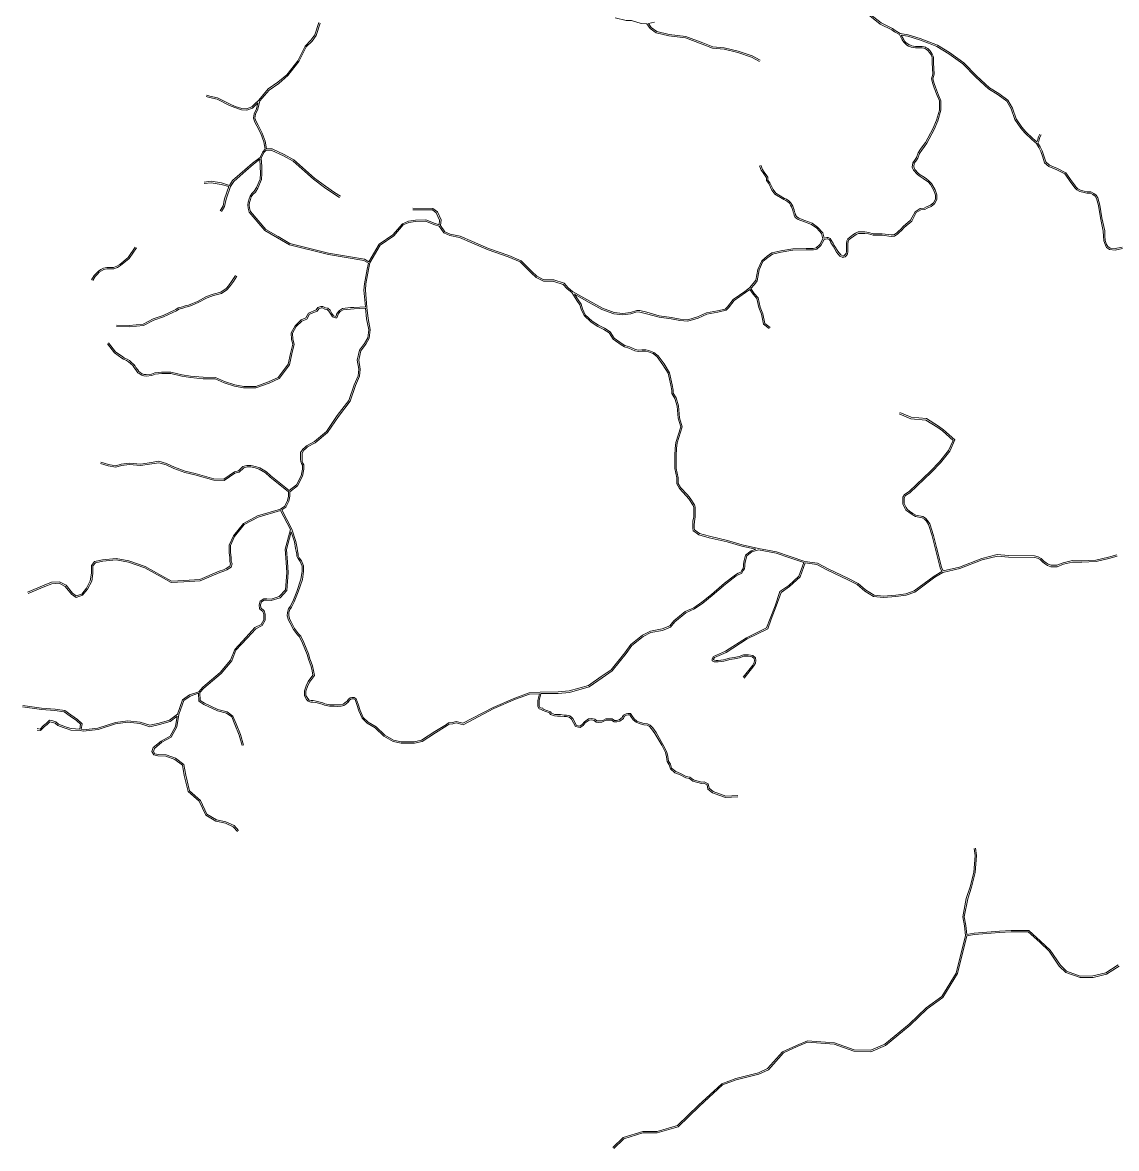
# Model space of a CAD drawing. Header units: millimetres. Extents: x 617885 to 663705, y 7172943 to 7234736.
# Drawn here: x 626064 to 630747, y 7223844 to 7228665 of the extents above; entities that cross this region are included whole.
import ezdxf

# ---------------------------------------------------------------- set-up
doc = ezdxf.new("R2010")
doc.units = ezdxf.units.MM
doc.layers.add('VIAS', color=7, linetype='Continuous', lineweight=5)

msp = doc.modelspace()

# ---------------------------------------------------------------- linework, layer by layer
at = {"layer": 'VIAS', "color": 253}
for points in [[(626851.3, 7228353.8), (626865.5, 7228349.9), (626898.9, 7228342.2), (626952.9, 7228315.3), (626974.3, 7228305.8), (627003, 7228296.7), (627022.7, 7228295.3), (627045.2, 7228303.2), (627058.5, 7228316.1), (627074.9, 7228332.5), (627115.8, 7228380.2), (627157.2, 7228409.1), (627194.9, 7228441.3), (627241.9, 7228500.6), (627273.2, 7228563.8), (627298.7, 7228589.3), (627314.9, 7228612.2), (627332.4, 7228664.5)], [(627338.1, 7228662.6), (627320.4, 7228609.4), (627303.3, 7228585.4), (627278.1, 7228560.2), (627247, 7228497.4), (627199.2, 7228437.2), (627160.8, 7228404.3), (627119.9, 7228375.7), (627079.9, 7228329), (627071, 7228293.7), (627060.8, 7228271.9), (627058.9, 7228255.5), (627064, 7228240.6), (627072.5, 7228225.7), (627089.7, 7228191.4), (627102.5, 7228156.1), (627108.8, 7228123.8), (627132.6, 7228123.3), (627184.2, 7228099.1), (627225.5, 7228076.5), (627313.3, 7227998.3), (627360.5, 7227963.6), (627399.7, 7227936.9), (627424.6, 7227920.7)], [(628601.3, 7228684.4), (628648, 7228673.6), (628671.5, 7228673.6), (628711.5, 7228659.9), (628736.5, 7228659), (628751.4, 7228638.8), (628776.4, 7228620.1), (628831, 7228607.6), (628902, 7228599.3), (628974, 7228572.2), (629017, 7228555.4), (629067, 7228550.7), (629126, 7228536.6), (629184.9, 7228516.5), (629219.1, 7228497.7)], [(628769.9, 7228666.6), (628743.1, 7228660.1), (628755.7, 7228643.1), (628779, 7228625.7), (628832, 7228613.5), (628903.4, 7228605.2), (628976.1, 7228577.8), (629018.4, 7228561.3), (629068, 7228556.6), (629127.7, 7228542.3), (629187.3, 7228522), (629222, 7228503)], [(629224.4, 7228053.7), (629231.9, 7228035.9), (629239.2, 7228024.1), (629254.8, 7228002.3), (629254.8, 7227990.2), (629263.5, 7227978.7), (629277.1, 7227950), (629288.6, 7227934.2), (629325.5, 7227911.9), (629335, 7227908.5), (629344.2, 7227901.5), (629352, 7227894.4), (629356.9, 7227886), (629361, 7227878.4), (629364.5, 7227870.1), (629366.5, 7227862.6), (629369.2, 7227854.8), (629372, 7227847.8), (629372.6, 7227841.3), (629376.6, 7227834.5), (629387.8, 7227826.9), (629413.2, 7227816.6), (629444.1, 7227805), (629467.5, 7227788.4), (629489.2, 7227764.8), (629495.4, 7227741.9), (629507.5, 7227744), (629512.5, 7227744.6), (629521.8, 7227739.7), (629525.8, 7227733.3), (629529.9, 7227725.2), (629534, 7227719.6), (629539.1, 7227709.8), (629553.8, 7227685.5), (629566.5, 7227669.4), (629576.4, 7227664.8), (629581.6, 7227666.7), (629586.1, 7227671.2), (629589.4, 7227676.8), (629590.6, 7227683.1), (629590.6, 7227717), (629592, 7227729.4), (629597, 7227738), (629603.9, 7227744.9), (629618.9, 7227755.3), (629629.4, 7227762.5), (629641.8, 7227768), (629670.4, 7227768), (629686.8, 7227765.4), (629705.9, 7227760.3), (629743.8, 7227759.8), (629782, 7227755), (629794.5, 7227755.7), (629805.6, 7227762.9), (629812.6, 7227770.5), (629823.3, 7227780.6), (629833.4, 7227791.3), (629865.9, 7227818.2), (629885.3, 7227854.8), (629907.2, 7227868.7), (629924.3, 7227869.6), (629933.7, 7227875.6), (629950.7, 7227882.7), (629963.3, 7227892), (629971.7, 7227908.6), (629971.7, 7227925.4), (629964.7, 7227945.4), (629950.7, 7227971.7), (629940.4, 7227982), (629929.8, 7227990), (629920, 7227997.1), (629902.8, 7228007.9), (629893.5, 7228015.4), (629878.6, 7228032.1), (629872.7, 7228045.8), (629874.8, 7228064.4), (629883, 7228074.1), (629891.2, 7228087.1), (629898.3, 7228106.9), (629908.4, 7228122.1), (629919.8, 7228137.7), (629929.6, 7228151.7), (629961.3, 7228209.5), (629976.1, 7228246.1), (629989.1, 7228289.8), (629989.1, 7228328.7), (629979.9, 7228351.9), (629966.2, 7228385.7), (629961.1, 7228401.5), (629954.6, 7228424), (629960.3, 7228443.7), (629957.8, 7228492), (629957.8, 7228513), (629956.7, 7228518.6), (629953.2, 7228526.8), (629949.1, 7228532.6), (629945.9, 7228536.5), (629944.1, 7228539.5), (629941.7, 7228541.8), (629939.2, 7228544.9), (629937.4, 7228546.7), (629935.8, 7228548.3), (629933.1, 7228549.9), (629929.2, 7228551.9), (629927, 7228553.6), (629922.6, 7228554.6), (629914.9, 7228556.4), (629886.4, 7228556.4), (629877.3, 7228557.1), (629868.7, 7228559.1), (629862.9, 7228561.6), (629857.1, 7228563.6), (629849.8, 7228568.2), (629843.3, 7228573.4), (629836.6, 7228580.1), (629830.2, 7228591), (629817.5, 7228612.8), (629796.2, 7228625.2), (629784.9, 7228633.4), (629735.6, 7228657.6), (629691.4, 7228693.8)], [(629696, 7228697.9), (629738.9, 7228662.7), (629788, 7228638.6), (629799.5, 7228630.2), (629820.7, 7228617.8), (629854.7, 7228611.9), (629906.1, 7228596.8), (629944.2, 7228581.9), (629980.7, 7228568), (630032, 7228535.7), (630093.1, 7228492.3), (630149.3, 7228435), (630202.7, 7228385.1), (630243.5, 7228360.6), (630281.5, 7228332.2), (630301.8, 7228297.5), (630317, 7228252.1), (630342.3, 7228216.4), (630358.5, 7228196.8), (630389, 7228168), (630405.6, 7228153.3), (630409.2, 7228159.3), (630413.1, 7228175.8), (630419.3, 7228186.5)], [(630773.2, 7227696.7), (630741.2, 7227690.6), (630717.1, 7227693.3), (630704.9, 7227701.7), (630699.3, 7227711.1), (630693.2, 7227730.4), (630691.4, 7227749.5), (630690.6, 7227771.3), (630677.9, 7227828), (630669.4, 7227881.4), (630661.1, 7227911.4), (630655.6, 7227920.7), (630646, 7227927.9), (630635.8, 7227934.2), (630620.2, 7227934.2), (630608, 7227936.8), (630590.5, 7227941.2), (630577.9, 7227948.4), (630569, 7227957.3), (630562.1, 7227966.8), (630551.9, 7227979.5), (630542.5, 7227993.2), (630525.4, 7228016.5), (630491.4, 7228034.2), (630457, 7228048.3), (630439.3, 7228064.6), (630431, 7228088), (630423.8, 7228112.5), (630414.6, 7228128.9), (630404, 7228146.7), (630385, 7228163.6), (630354.1, 7228192.7), (630337.6, 7228212.7), (630311.6, 7228249.4), (630296.3, 7228295), (630276.9, 7228328.1), (630240.1, 7228355.6), (630199.1, 7228380.2), (630145.1, 7228430.7), (630089.1, 7228487.8), (630028.7, 7228530.7), (629978, 7228562.6), (629942, 7228576.3), (629904.2, 7228591.2), (629853.3, 7228606), (629825.5, 7228610.9), (629835.4, 7228594), (629841.4, 7228583.8), (629847.3, 7228577.9), (629853.2, 7228573.1), (629859.7, 7228569), (629865.1, 7228567.2), (629870.6, 7228564.8), (629878.2, 7228563), (629886.6, 7228562.4), (629915.6, 7228562.4), (629924, 7228560.5), (629929.6, 7228559.1), (629932.4, 7228557), (629936, 7228555.2), (629939.6, 7228553.1), (629941.7, 7228550.9), (629943.7, 7228549), (629946.2, 7228545.8), (629948.8, 7228543.2), (629950.8, 7228540), (629953.8, 7228536.3), (629958.4, 7228529.7), (629962.4, 7228520.4), (629963.8, 7228513.6), (629963.8, 7228492.1), (629966.3, 7228443), (629960.8, 7228424), (629966.9, 7228403.2), (629971.8, 7228387.8), (629985.5, 7228354.1), (629995.1, 7228329.9), (629995.1, 7228288.9), (629981.8, 7228244.1), (629966.7, 7228207), (629934.7, 7228148.5), (629924.7, 7228134.2), (629913.4, 7228118.7), (629903.7, 7228104.2), (629896.6, 7228084.4), (629887.9, 7228070.5), (629880.5, 7228061.9), (629878.9, 7228046.7), (629883.7, 7228035.3), (629897.6, 7228019.7), (629906.3, 7228012.8), (629923.3, 7228002.1), (629933.3, 7227994.8), (629944.3, 7227986.6), (629955.5, 7227975.3), (629970.3, 7227947.8), (629977.7, 7227926.4), (629977.7, 7227907.2), (629968.1, 7227888), (629953.7, 7227877.5), (629936.5, 7227870.2), (629926.2, 7227863.7), (629909.1, 7227862.8), (629889.9, 7227850.6), (629870.7, 7227814.3), (629837.5, 7227787), (629827.6, 7227776.3), (629816.9, 7227766.3), (629809.5, 7227758.3), (629796.4, 7227749.8), (629781.8, 7227749), (629743.4, 7227753.8), (629705.1, 7227754.3), (629685.6, 7227759.5), (629669.9, 7227762), (629643.1, 7227762), (629632.4, 7227757.3), (629622.3, 7227750.4), (629607.7, 7227740.2), (629601.8, 7227734.3), (629597.8, 7227727.5), (629596.6, 7227716.7), (629596.6, 7227682.5), (629595.1, 7227674.6), (629590.8, 7227667.4), (629584.9, 7227661.6), (629576.1, 7227658.3), (629562.7, 7227664.5), (629548.9, 7227682.1), (629533.9, 7227706.8), (629528.8, 7227716.4), (629524.7, 7227722.1), (629520.6, 7227730.3), (629517.5, 7227735.2), (629511.4, 7227738.4), (629508.3, 7227738), (629495.1, 7227735.8), (629481.3, 7227710), (629464, 7227693.8), (629449.5, 7227691.7), (629418.9, 7227691.7), (629361.9, 7227690), (629311.4, 7227681), (629274.2, 7227672.8), (629255.1, 7227658.9), (629233, 7227641.2), (629217.5, 7227605.1), (629208.4, 7227558.6), (629196.9, 7227542.9), (629181.4, 7227526.1), (629196.3, 7227504.8), (629213.5, 7227485.5), (629221.1, 7227446.3), (629233.1, 7227418.1), (629241, 7227376.2), (629263.9, 7227359)], [(626849.7, 7228348), (626864.1, 7228344.1), (626896.9, 7228336.6), (626950.3, 7228309.9), (626972.2, 7228300.2), (627001.9, 7228290.7), (627023.5, 7228289.3), (627048.5, 7228297.9), (627062.7, 7228311.8), (627071.6, 7228320.7), (627065.3, 7228295.7), (627054.9, 7228273.6), (627052.7, 7228254.9), (627058.6, 7228238.1), (627067.2, 7228222.9), (627084.2, 7228189), (627096.7, 7228154.4), (627103, 7228121.8), (627092.4, 7228111.1), (627080.6, 7228086.9), (627048.3, 7228062.7), (627015.1, 7228034.5), (626963.2, 7227988), (626949.6, 7227967.4), (626915.9, 7227977.7), (626872.1, 7227985), (626841.2, 7227980.9)], [(630771, 7227702.4), (630741, 7227696.7), (630719.3, 7227699.1), (630709.4, 7227705.9), (630704.8, 7227713.6), (630699.1, 7227731.6), (630697.4, 7227749.9), (630696.6, 7227772.1), (630683.8, 7227829.1), (630675.3, 7227882.7), (630666.6, 7227913.8), (630660.2, 7227924.8), (630649.4, 7227932.9), (630637.5, 7227940.2), (630620.9, 7227940.2), (630609.3, 7227942.7), (630592.8, 7227946.8), (630581.6, 7227953.2), (630573.6, 7227961.2), (630566.9, 7227970.4), (630556.7, 7227983.1), (630547.4, 7227996.6), (630529.5, 7228021.2), (630494, 7228039.6), (630460.3, 7228053.5), (630444.5, 7228068), (630436.7, 7228089.9), (630429.3, 7228114.9), (630419.8, 7228131.9), (630409.9, 7228148.7), (630414.8, 7228157), (630418.8, 7228173.6), (630424.5, 7228183.5)], [(626915.3, 7227855.4), (626928.4, 7227877), (626934.9, 7227908.5), (626953.6, 7227962.5), (626967.8, 7227984.1), (627019.1, 7228030), (627052, 7228058), (627080.2, 7228079.2), (627081.6, 7228048.2), (627082, 7228017.9), (627080.6, 7227993.3), (627066, 7227958.1), (627055.9, 7227942), (627045.4, 7227932.9), (627037.7, 7227920.7), (627034.3, 7227909.3), (627030.4, 7227895.8), (627027.9, 7227884.7), (627029.4, 7227869.2), (627033.6, 7227852.7), (627101.6, 7227774.5), (627155.4, 7227742.8), (627206.1, 7227712.7), (627373, 7227671.9), (627525.6, 7227645.5), (627544.5, 7227634.8), (627539.5, 7227608.7), (627527.7, 7227546.3), (627525.5, 7227518.7), (627532, 7227447.2), (627482.6, 7227445), (627467.7, 7227443.9), (627433.8, 7227440.4), (627420.3, 7227431.8), (627409.3, 7227418.3), (627406.9, 7227408.9), (627405.6, 7227406.3), (627404.5, 7227406.3), (627394.5, 7227409.2), (627388.3, 7227418.5), (627380.2, 7227432.5), (627371.3, 7227441.4), (627360.4, 7227443.8), (627349.9, 7227448.5), (627340.8, 7227448.5), (627327.9, 7227444.6), (627321, 7227434.2), (627287.7, 7227420.5), (627276.3, 7227399.9), (627256.2, 7227391), (627230.4, 7227366.3), (627213.8, 7227335.5), (627215, 7227308.1), (627220.6, 7227288), (627211.6, 7227247.6), (627201.5, 7227201.5), (627158.4, 7227145), (627116.9, 7227125.7), (627061.9, 7227106.1), (627010.6, 7227106.1), (626972.4, 7227114.1), (626928.7, 7227127.5), (626889.7, 7227144.7), (626837.1, 7227145.6), (626783.3, 7227151), (626747.6, 7227155.8), (626699.3, 7227167.8), (626659.2, 7227167.8), (626629.6, 7227164.2), (626615.6, 7227158.6), (626593.6, 7227157.2), (626584.3, 7227157.9), (626576.5, 7227160.5), (626571.2, 7227163.8), (626566.9, 7227166.7), (626561.2, 7227169.8), (626557.3, 7227177.1), (626549.4, 7227187), (626545.9, 7227192.7), (626540, 7227200.1), (626529.9, 7227209.4), (626521.2, 7227217.4), (626512.3, 7227222.6), (626499.7, 7227228.2), (626492.8, 7227233), (626461.7, 7227254.4), (626431.8, 7227293.2)], [(627421.4, 7227915.7), (627396.4, 7227931.9), (627357.1, 7227958.7), (627309.6, 7227993.7), (627222, 7228071.6), (627181.4, 7228093.8), (627131.2, 7228117.3), (627107.5, 7228117.8), (627097.3, 7228107.6), (627086, 7228084.3), (627087.6, 7228048.3), (627088.1, 7228017.8), (627086.5, 7227991.9), (627071.4, 7227955.3), (627060.5, 7227938), (627050, 7227928.9), (627043.2, 7227918.2), (627040, 7227907.6), (627036.2, 7227894.3), (627034, 7227884.4), (627035.3, 7227870.3), (627039.1, 7227855.6), (627105.5, 7227779.1), (627158.5, 7227748), (627208.4, 7227718.3), (627374.2, 7227677.8), (627527.7, 7227651.2), (627546.8, 7227640.4), (627590.5, 7227715.7), (627649.3, 7227755.4), (627690.3, 7227803), (627716.2, 7227813.8), (627745.8, 7227818.8), (627790.2, 7227820.1), (627831, 7227804.4), (627847.4, 7227799), (627849.5, 7227818.6), (627835.1, 7227850.5), (627818.2, 7227862.1), (627734, 7227863.2)], [(627734.1, 7227869.2), (627820, 7227868), (627839.9, 7227854.5), (627855.6, 7227819.6), (627853.1, 7227795.7), (627871.6, 7227768.8), (627894.7, 7227758.8), (627936.8, 7227749.3), (627989.6, 7227727.2), (628059.3, 7227697.6), (628145.6, 7227667), (628198.2, 7227644.4), (628245, 7227597.7), (628266, 7227578.6), (628295.6, 7227563.3), (628339, 7227562.4), (628381.9, 7227548.1), (628399.9, 7227529.1), (628418.7, 7227512.7), (628491.9, 7227471.5), (628546.6, 7227441), (628596.5, 7227422.7), (628633.4, 7227418.9), (628666, 7227422.7), (628693, 7227431.7), (628706.6, 7227431), (628737, 7227423.9), (628789.8, 7227409.3), (628842.1, 7227402.3), (628879.1, 7227394.7), (628911.3, 7227392.3), (628954, 7227404.2), (628991.8, 7227421.1), (629038.7, 7227430), (629072.3, 7227437.8), (629081.2, 7227447.5), (629106.3, 7227478.2), (629155.6, 7227512.9), (629175.5, 7227528.6), (629192.2, 7227546.7), (629202.8, 7227561.1), (629211.8, 7227606.9), (629228.1, 7227645), (629251.5, 7227663.6), (629271.7, 7227678.4), (629310.3, 7227686.9), (629361.3, 7227696), (629418.8, 7227697.7), (629449.1, 7227697.7), (629461.3, 7227699.4), (629476.5, 7227713.7), (629490, 7227738.9), (629483.8, 7227761.8), (629463.5, 7227783.9), (629441.2, 7227799.7), (629411, 7227811), (629385, 7227821.6), (629372.1, 7227830.2), (629366.8, 7227839.4), (629366.1, 7227846.3), (629363.5, 7227852.7), (629360.8, 7227860.9), (629358.8, 7227868.1), (629355.6, 7227875.8), (629351.7, 7227883), (629347.3, 7227890.6), (629340.3, 7227896.9), (629332.1, 7227903.2), (629322.9, 7227906.5), (629284.5, 7227929.6), (629271.9, 7227947), (629258.3, 7227975.6), (629248.8, 7227988.2), (629248.8, 7228000.3), (629234.3, 7228020.7), (629226.5, 7228033.1), (629218.9, 7228051.4)], [(626842, 7227975), (626872, 7227978.9), (626914.5, 7227971.8), (626947.1, 7227961.9), (626929.1, 7227910.1), (626922.8, 7227879.2), (626910.1, 7227858.6)], [(628414.7, 7227508.3), (628437, 7227474.7), (628449.2, 7227455.9), (628454.8, 7227436.9), (628467.6, 7227410.2), (628498.8, 7227381.4), (628526.3, 7227363), (628552.3, 7227350.6), (628575.4, 7227336.4), (628592.3, 7227309.3), (628626.9, 7227284.1), (628640.3, 7227275.7), (628659.9, 7227270.9), (628685.7, 7227259.6), (628701, 7227256.2), (628715.8, 7227257.8), (628731.4, 7227257.8), (628743.8, 7227254.7), (628764.1, 7227246.9), (628781.1, 7227233), (628805, 7227199.6), (628827.3, 7227163), (628838.5, 7227112), (628843.2, 7227089.8), (628843.2, 7227076.3), (628856.4, 7227055), (628865.8, 7227021.9), (628870.7, 7226970.3), (628881.8, 7226933.8), (628861, 7226866.8), (628857.7, 7226840.7), (628856.1, 7226811.5), (628856.1, 7226754.7), (628864.2, 7226714.5), (628864.2, 7226689.8), (628876.1, 7226669.5), (628905.5, 7226638.6), (628916.4, 7226624.7), (628935.3, 7226596.9), (628938, 7226588.7), (628938, 7226548.2), (628934, 7226529.1), (628933, 7226512.7), (628933, 7226500.2), (628935.3, 7226488.7), (628948.3, 7226479), (628958.9, 7226471.6), (629003.2, 7226459), (629080.9, 7226440.7), (629143.7, 7226422.4), (629203.1, 7226409.8), (629182.9, 7226403.1), (629158.5, 7226384.4), (629152.8, 7226360.8), (629150.5, 7226345.8), (629150.5, 7226337.4), (629148.3, 7226327.5), (629144, 7226320.9), (629138.3, 7226311), (629127.5, 7226306.7), (629115.5, 7226300.3), (629069, 7226263.8), (629012.6, 7226216), (628972.5, 7226183.1), (628937.9, 7226159), (628900.8, 7226142.5), (628851.7, 7226103.2), (628834.5, 7226081.2), (628802.5, 7226068), (628751.8, 7226059.3), (628718.1, 7226041.5), (628668, 7226002.2), (628642.5, 7225966), (628583.4, 7225893.3), (628541.3, 7225864.2), (628487.2, 7225826.3), (628404, 7225802.6), (628356.4, 7225798.3), (628280.2, 7225797.2), (628280.1, 7225797.2), (628233.1, 7225794.6), (628171.6, 7225772.5), (628079, 7225732.4), (627949.3, 7225664.4), (627931.3, 7225669.1), (627920.7, 7225671.9), (627904.8, 7225667.9), (627887.7, 7225666.5), (627878.5, 7225659.4), (627828.3, 7225628.4), (627772.4, 7225592.3), (627740.8, 7225585.2), (627685.2, 7225585.2), (627652.2, 7225591.7), (627614.2, 7225613.2), (627577.7, 7225649.6), (627543.1, 7225669.3), (627522.3, 7225689.1), (627508.6, 7225719.2), (627501.2, 7225746.2), (627492.4, 7225769.6), (627488.5, 7225772.2), (627483, 7225774.4), (627473.8, 7225774.4), (627466.1, 7225773.3), (627459.6, 7225766.9), (627453.2, 7225758.6), (627444.2, 7225751.4), (627436.3, 7225746.2), (627426.8, 7225743.6), (627413.3, 7225742.7), (627397.5, 7225743.6), (627379, 7225743.6), (627358.1, 7225748.1), (627348.8, 7225751.9), (627320.5, 7225758.4), (627308, 7225761.3), (627298.8, 7225761.3), (627290.7, 7225763.8), (627284.9, 7225770.4), (627277, 7225783.4), (627277, 7225801.7), (627284.3, 7225821.6), (627292.5, 7225839.9), (627313.3, 7225868.6), (627309.8, 7225889.7), (627305.6, 7225909.8), (627298.9, 7225925.7), (627293.2, 7225940.4), (627287.4, 7225961), (627267.6, 7226009.8), (627254.9, 7226037.6), (627245.6, 7226046.9), (627228.6, 7226069.6), (627214.7, 7226095.7), (627208.4, 7226108.4), (627203.4, 7226124.5), (627204, 7226137.9), (627208.3, 7226151.3), (627214.6, 7226160.9), (627226.5, 7226183.8), (627243.4, 7226226.9), (627261.7, 7226280.1), (627266.9, 7226314.3), (627266.9, 7226338.5), (627258.1, 7226360.1), (627248.3, 7226373.2), (627244.2, 7226380.9), (627243.6, 7226388.8), (627241.6, 7226402.6), (627239, 7226414.4), (627233.7, 7226442.4), (627216.3, 7226495.1), (627216.1, 7226495.6), (627173.9, 7226577.6), (627190.9, 7226589.7), (627204.4, 7226615.7), (627208.7, 7226636.7), (627208.7, 7226651.8), (627208, 7226655.5), (627240.9, 7226681.3), (627262.5, 7226722.3), (627268.5, 7226752.1), (627268.5, 7226759.8), (627267.7, 7226770.7), (627263.9, 7226778.3), (627261.2, 7226785.8), (627260.5, 7226793.3), (627260.5, 7226821.3), (627268.5, 7226833.4), (627276.3, 7226840.4), (627283.3, 7226847.4), (627316.7, 7226865.6), (627369.3, 7226909.4), (627416, 7226978.5), (627466.5, 7227043.9), (627488.9, 7227111.2), (627506.2, 7227150.8), (627509.5, 7227179.9), (627503.1, 7227218.9), (627512.5, 7227259.5), (627533.1, 7227287.2), (627547.3, 7227313.4), (627552, 7227349.8), (627542.8, 7227396.8), (627538.3, 7227444.6), (627538.3, 7227444.6), (627531.5, 7227518.7), (627533.7, 7227545.5), (627545.4, 7227607.5), (627550.7, 7227635.3), (627595, 7227711.5), (627653.3, 7227750.8), (627693.9, 7227798), (627717.9, 7227808), (627746.4, 7227812.9), (627789.2, 7227814.1), (627829, 7227798.8), (627848.1, 7227792.4), (627867.6, 7227764), (627892.9, 7227753), (627934.9, 7227743.6), (627987.2, 7227721.6), (628057.1, 7227692), (628143.4, 7227661.4), (628194.8, 7227639.4), (628240.8, 7227593.4), (628262.5, 7227573.6), (628294.1, 7227557.3), (628337.9, 7227556.4), (628378.6, 7227542.9), (628395.8, 7227524.8), (628414.7, 7227508.3)], [(626359.5, 7227562.5), (626370.2, 7227581.3), (626380.4, 7227592.1), (626388.6, 7227600.4), (626399, 7227607.5), (626410.6, 7227612.6), (626424.2, 7227615.9), (626453, 7227615.9), (626467.1, 7227621.2), (626480.3, 7227628.9), (626515.6, 7227658.8), (626546.3, 7227702.9)], [(626364.7, 7227559.5), (626375.1, 7227577.7), (626384.7, 7227587.9), (626392.5, 7227595.7), (626401.9, 7227602.2), (626412.5, 7227606.9), (626424.9, 7227609.9), (626454.1, 7227609.9), (626469.7, 7227615.7), (626483.7, 7227624), (626520.1, 7227654.7), (626551.2, 7227699.5)], [(626465.8, 7227363), (626521.1, 7227361.2), (626582.4, 7227367.5), (626625.4, 7227390.8), (626668, 7227404.1), (626722.7, 7227430.1), (626733.2, 7227437.9), (626749.5, 7227442.2), (626762, 7227445.8), (626776.3, 7227449.4), (626793.5, 7227455.7), (626815.9, 7227465.5), (626854.1, 7227486.6), (626881.7, 7227496.3), (626915.7, 7227504.8), (626938.9, 7227520.7), (626950.4, 7227533.7), (626966.6, 7227556.2), (626980.7, 7227578)], [(626466, 7227369), (626520.9, 7227367.2), (626580.6, 7227373.4), (626623, 7227396.3), (626665.8, 7227409.7), (626719.6, 7227435.3), (626730.5, 7227443.4), (626748, 7227448), (626760.4, 7227451.6), (626774.6, 7227455.1), (626791.2, 7227461.2), (626813.2, 7227470.9), (626851.6, 7227492.1), (626880, 7227502), (626913.2, 7227510.3), (626934.9, 7227525.2), (626945.7, 7227537.4), (626961.7, 7227559.6), (626975.7, 7227581.2)], [(629816.7, 7226989.6), (629866.6, 7226968.5), (629931.1, 7226962.8), (629981.8, 7226930.9), (630002.5, 7226915.9), (630048.3, 7226875.6), (630028.5, 7226832.3), (629988.8, 7226783.3), (629950.9, 7226743.5), (629858.8, 7226656.3), (629840, 7226643.5), (629831.7, 7226631.9), (629831.7, 7226621.2), (629832.4, 7226604.1), (629840.9, 7226585.7), (629845.7, 7226576.9), (629857.5, 7226567.5), (629872.6, 7226557.7), (629886.4, 7226550), (629915.5, 7226543.3), (629925.8, 7226537.8), (629933.5, 7226529.4), (629942.8, 7226515.8), (629957.6, 7226467.2), (629970.9, 7226416), (629992, 7226330.3), (629999, 7226314.2), (629966.6, 7226294.7), (629880.7, 7226231.2), (629845.7, 7226218.4), (629802.3, 7226213.3), (629750, 7226209), (629709.4, 7226212.5), (629673, 7226235.4), (629640.7, 7226263.2), (629600.2, 7226283.8), (629512.6, 7226325.5), (629466.7, 7226350.2), (629412.6, 7226357.1), (629350.6, 7226377.7), (629291.7, 7226397.9), (629215.1, 7226413.3), (629215, 7226413.3), (629145.2, 7226428.3), (629082.4, 7226446.5), (629004.7, 7226464.8), (628961.5, 7226477.1), (628951.9, 7226483.8), (628940.7, 7226492.2), (628939, 7226500.8), (628939, 7226512.5), (628940, 7226528.3), (628944, 7226547.5), (628944, 7226589.6), (628940.7, 7226599.6), (628921.3, 7226628.2), (628910, 7226642.5), (628880.9, 7226673.1), (628870.2, 7226691.4), (628870.2, 7226715.1), (628862.1, 7226755.3), (628862.1, 7226811.3), (628863.7, 7226840.1), (628866.9, 7226865.5), (628888.1, 7226933.8), (628876.6, 7226971.5), (628871.8, 7227023), (628861.9, 7227057.5), (628849.2, 7227078), (628849.2, 7227090.4), (628844.3, 7227113.3), (628832.9, 7227165.3), (628810, 7227202.9), (628785.6, 7227237.1), (628767.1, 7227252.2), (628745.6, 7227260.5), (628732.1, 7227263.8), (628715.5, 7227263.8), (628701.3, 7227262.2), (628687.6, 7227265.3), (628661.8, 7227276.6), (628642.7, 7227281.3), (628630.3, 7227289.1), (628596.7, 7227313.5), (628579.7, 7227340.7), (628555.2, 7227355.9), (628529.3, 7227368.3), (628502.5, 7227386.1), (628472.5, 7227413.8), (628460.5, 7227439), (628454.7, 7227458.4), (628442.1, 7227478), (628426.4, 7227501.5), (628489, 7227466.2), (628544.1, 7227435.5), (628595.1, 7227416.8), (628633.5, 7227412.9), (628667.3, 7227416.8), (628693.9, 7227425.7), (628705.8, 7227425.1), (628735.5, 7227418.1), (628788.6, 7227403.4), (628841.1, 7227396.4), (628878.2, 7227388.7), (628911.9, 7227386.3), (628956, 7227398.5), (628993.6, 7227415.3), (629039.9, 7227424.1), (629075.4, 7227432.4), (629085.8, 7227443.5), (629110.5, 7227473.8), (629159.2, 7227508.1), (629176.9, 7227522), (629191.6, 7227501.1), (629207.9, 7227482.7), (629215.4, 7227444.5), (629227.3, 7227416.4), (629235.6, 7227372.8), (629260.4, 7227354.2)], [(626427, 7227289.5), (626457.5, 7227250), (626489.4, 7227228), (626496.7, 7227222.9), (626509.5, 7227217.2), (626517.6, 7227212.5), (626525.8, 7227205), (626535.6, 7227196), (626541, 7227189.2), (626544.5, 7227183.6), (626552.2, 7227173.8), (626556.8, 7227165.4), (626563.8, 7227161.5), (626568, 7227158.8), (626574, 7227155), (626583.1, 7227152), (626593.6, 7227151.2), (626616.9, 7227152.7), (626631.1, 7227158.4), (626659.5, 7227161.8), (626698.6, 7227161.8), (626746.5, 7227149.9), (626782.6, 7227145), (626836.7, 7227139.6), (626888.3, 7227138.7), (626926.6, 7227121.9), (626970.9, 7227108.3), (627010, 7227100.1), (627062.9, 7227100.1), (627119.2, 7227120.1), (627162.2, 7227140.2), (627207, 7227198.9), (627217.4, 7227246.4), (627226.7, 7227288.1), (627220.9, 7227309.1), (627219.8, 7227334.1), (627235.2, 7227362.6), (627259.6, 7227385.9), (627280.6, 7227395.2), (627292, 7227415.7), (627325, 7227429.4), (627331.7, 7227439.5), (627341.7, 7227442.5), (627348.6, 7227442.5), (627358.6, 7227438), (627368.3, 7227435.9), (627375.4, 7227428.8), (627383.2, 7227415.4), (627390.7, 7227404.1), (627403.6, 7227400.3), (627409.3, 7227400.3), (627412.6, 7227406.8), (627414.8, 7227415.6), (627424.3, 7227427.2), (627435.9, 7227434.6), (627468.2, 7227437.9), (627483, 7227439), (627532.6, 7227441.2), (627536.9, 7227396), (627546, 7227349.6), (627541.5, 7227315.2), (627528.1, 7227290.4), (627506.9, 7227262), (627497, 7227219.1), (627503.5, 7227179.8), (627500.4, 7227152.4), (627483.3, 7227113.4), (627461.1, 7227046.8), (627411.1, 7226982), (627364.8, 7226913.5), (627313.3, 7226870.5), (627279.7, 7226852.3), (627272.1, 7226844.8), (627263.9, 7226837.3), (627254.5, 7226823.1), (627254.5, 7226793), (627255.2, 7226784.5), (627258.4, 7226775.9), (627261.8, 7226769.1), (627262.5, 7226759.6), (627262.5, 7226752.7), (627256.8, 7226724.3), (627236.2, 7226685.3), (627204.7, 7226660.6), (627126.4, 7226724.1), (627108.1, 7226740.8), (627079.6, 7226758.5), (627061.8, 7226764), (627041.4, 7226768), (627024.7, 7226768), (627007.6, 7226763.8), (626987.7, 7226745.2), (626970.6, 7226741.2), (626925.6, 7226709.5), (626883.1, 7226710.8), (626802.4, 7226733.9), (626760.6, 7226743.4), (626714.6, 7226760.9), (626680.6, 7226777.2), (626647.4, 7226786.2), (626606.4, 7226779.5), (626568.5, 7226774.4), (626521.7, 7226778.3), (626485.9, 7226773.6), (626463.2, 7226766.8), (626432.3, 7226772.4), (626398.9, 7226782.2)], [(630749.1, 7226385.9), (630712.7, 7226376.2), (630658.7, 7226362.7), (630599.1, 7226359.9), (630558.2, 7226360.6), (630518.3, 7226351.2), (630492.2, 7226340.6), (630466.9, 7226340.6), (630454.2, 7226345.3), (630446, 7226350.8), (630436.2, 7226358.5), (630428.5, 7226365.5), (630424, 7226370), (630411.1, 7226377.6), (630396, 7226380.6), (630284.6, 7226382), (630236.8, 7226386.3), (630170, 7226370.4), (630075.2, 7226333), (630004.6, 7226316.4), (629997.7, 7226332.2), (629976.7, 7226417.5), (629963.3, 7226468.8), (629948.3, 7226518.4), (629938.2, 7226533.1), (629929.6, 7226542.6), (629917.6, 7226549), (629888.6, 7226555.6), (629875.6, 7226562.8), (629861, 7226572.4), (629850.4, 7226580.8), (629846.3, 7226588.4), (629838.4, 7226605.6), (629837.7, 7226621.3), (629837.7, 7226629.9), (629844.2, 7226639.1), (629862.6, 7226651.6), (629955.1, 7226739.2), (629993.3, 7226779.3), (630033.6, 7226829.1), (630055.6, 7226877.2), (630006.3, 7226920.6), (629985.1, 7226935.9), (629933.1, 7226968.7), (629868.1, 7226974.4), (629819, 7226995.1)], [(626397.2, 7226776.4), (626430.9, 7226766.5), (626463.6, 7226760.6), (626487.2, 7226767.7), (626521.9, 7226772.2), (626568.7, 7226768.4), (626607.2, 7226773.6), (626647.1, 7226780.1), (626678.5, 7226771.5), (626712.2, 7226755.4), (626758.8, 7226737.7), (626800.9, 7226728.1), (626882.1, 7226704.8), (626927.5, 7226703.5), (626973.1, 7226735.6), (626990.6, 7226739.7), (627010.6, 7226758.3), (627025.5, 7226762), (627040.8, 7226762), (627060.3, 7226758.1), (627077.1, 7226753), (627104.5, 7226736), (627122.5, 7226719.6), (627202, 7226655.1), (627202.7, 7226651.2), (627202.7, 7226637.3), (627198.7, 7226617.7), (627186.2, 7226593.7), (627168.7, 7226581.3), (627069.8, 7226552.3), (627009.1, 7226520.2), (626966.3, 7226466.7), (626948, 7226427.2), (626948, 7226394.5), (626950.8, 7226373.8), (626950.8, 7226356.8), (626954.7, 7226346.3), (626951.3, 7226337.2), (626935.7, 7226326.8), (626923.7, 7226321.4), (626905.7, 7226315.9), (626822.9, 7226280.1), (626754.2, 7226276), (626701.1, 7226273.2), (626660.3, 7226296.3), (626589.5, 7226335.2), (626518.4, 7226360.3), (626465.1, 7226370.1), (626406.4, 7226364.5), (626372.4, 7226356.7), (626358.9, 7226340.5), (626358.9, 7226306.6), (626354.1, 7226274.4), (626337.3, 7226242.1), (626317.3, 7226217.4), (626293.9, 7226209.6), (626277.2, 7226221.9), (626250.1, 7226255), (626222, 7226270.4), (626187.6, 7226267.8), (626156.6, 7226255.5), (626085.7, 7226226.1)], [(626088, 7226220.6), (626158.9, 7226249.9), (626189, 7226261.9), (626220.6, 7226264.3), (626246.2, 7226250.3), (626273, 7226217.5), (626292.9, 7226202.9), (626320.9, 7226212.2), (626342.4, 7226238.8), (626359.9, 7226272.5), (626364.9, 7226306.2), (626364.9, 7226338.3), (626375.7, 7226351.3), (626407.3, 7226358.5), (626464.9, 7226364), (626516.8, 7226354.4), (626587, 7226329.7), (626657.4, 7226291.1), (626699.7, 7226267.2), (626754.6, 7226270), (626824.3, 7226274.1), (626907.8, 7226310.3), (626925.8, 7226315.8), (626938.6, 7226321.5), (626956.3, 7226333.3), (626961.2, 7226346.3), (626956.8, 7226357.9), (626956.8, 7226374.2), (626954, 7226394.9), (626954, 7226425.9), (626971.4, 7226463.5), (627013, 7226515.5), (627072, 7226546.7), (627168.5, 7226575), (627210.3, 7226493.8), (627188.2, 7226409.4), (627192.5, 7226353.2), (627195.2, 7226309.7), (627189.7, 7226235.7), (627163.1, 7226206.5), (627128.2, 7226195.7), (627109.1, 7226197.1), (627097, 7226197.1), (627081.3, 7226187.7), (627076.7, 7226172.1), (627078.2, 7226155), (627092.4, 7226142.2), (627096.2, 7226130.9), (627096.2, 7226107.1), (627085.9, 7226087.7), (627058.3, 7226073.9), (627021.7, 7226033.1), (626972.3, 7225980), (626954.8, 7225934.4), (626909.6, 7225882.3), (626836, 7225819.2), (626818.3, 7225799.5), (626778.9, 7225786.1), (626748.7, 7225765), (626727.4, 7225703.9), (626692.6, 7225677.4), (626649.2, 7225665.4), (626609.4, 7225655.8), (626567.5, 7225669.5), (626514.7, 7225675.2), (626461.2, 7225667.8), (626386.3, 7225643.4), (626324.4, 7225636.2), (626314.6, 7225638.7), (626318.5, 7225662), (626298.8, 7225680.7), (626270.9, 7225700.2), (626244.7, 7225718.7), (626202.9, 7225724.3), (626145.5, 7225729.4), (626064.6, 7225740.7)], [(629126.2, 7225349.1), (629073.3, 7225346), (629045, 7225356.9), (629016.9, 7225366.3), (628997.1, 7225382.8), (628994.1, 7225400.8), (628980.9, 7225407.4), (628970.4, 7225405.9), (628933.9, 7225417), (628918.7, 7225427.7), (628903.5, 7225430.7), (628878.6, 7225443.1), (628856.7, 7225452.5), (628837.2, 7225468.8), (628832.5, 7225486.1), (628823.1, 7225500.1), (628820, 7225520.7), (628817, 7225538.7), (628800.3, 7225570.5), (628771.4, 7225620.8), (628757.1, 7225640.4), (628746.8, 7225651.9), (628738.1, 7225656.2), (628724, 7225658), (628707.4, 7225662.3), (628691.1, 7225668.6), (628678.4, 7225679.3), (628667.3, 7225693.5), (628663.2, 7225700.2), (628656.3, 7225700.6), (628649.8, 7225698.4), (628640.5, 7225694.6), (628637.7, 7225690.4), (628636.3, 7225685), (628620.6, 7225673.8), (628607.7, 7225670.3), (628596.7, 7225670.3), (628585.6, 7225676.9), (628577.7, 7225677.9), (628562.3, 7225677.9), (628553, 7225672.7), (628543.6, 7225669.2), (628529.8, 7225668.1), (628520, 7225669.3), (628511.1, 7225676), (628500.2, 7225679), (628489.7, 7225678), (628484.8, 7225674.1), (628473.1, 7225666.7), (628464.4, 7225654.7), (628450.9, 7225646.2), (628430.9, 7225649.9), (628414, 7225681.5), (628411.1, 7225685.3), (628404.4, 7225690.1), (628392.2, 7225693.2), (628382.5, 7225693.2), (628366.2, 7225695.3), (628354.3, 7225695.3), (628340.7, 7225696.5), (628324.1, 7225702.4), (628319.8, 7225708.9), (628289, 7225719.9), (628287, 7225723.9), (628281.9, 7225724.8), (628275.1, 7225726.1), (628269.6, 7225735.7), (628269.6, 7225761.8), (628276.4, 7225791), (628234.3, 7225788.6), (628173.8, 7225766.9), (628081.6, 7225727), (627950, 7225658), (627929.7, 7225663.3), (627920.7, 7225665.7), (627905.8, 7225661.9), (627889.9, 7225660.6), (627881.9, 7225654.5), (627831.5, 7225623.3), (627774.8, 7225586.7), (627741.5, 7225579.2), (627684.6, 7225579.2), (627650.1, 7225586), (627610.5, 7225608.4), (627574, 7225644.8), (627539.5, 7225664.4), (627517.3, 7225685.6), (627503, 7225717.2), (627495.5, 7225744.3), (627487.4, 7225765.7), (627485.7, 7225766.9), (627481.9, 7225768.4), (627474.2, 7225768.4), (627468.9, 7225767.6), (627464.1, 7225762.9), (627457.5, 7225754.3), (627447.8, 7225746.6), (627438.8, 7225740.6), (627427.8, 7225737.6), (627413.3, 7225736.6), (627397.3, 7225737.6), (627378.4, 7225737.6), (627356.3, 7225742.4), (627347, 7225746.1), (627319.2, 7225752.6), (627307.3, 7225755.3), (627297.9, 7225755.3), (627287.3, 7225758.5), (627280, 7225766.8), (627271, 7225781.8), (627271, 7225802.7), (627278.7, 7225823.9), (627287.3, 7225842.9), (627307, 7225870.1), (627303.9, 7225888.6), (627299.9, 7225908), (627293.4, 7225923.4), (627287.5, 7225938.5), (627281.8, 7225959), (627262, 7226007.4), (627249.9, 7226034.1), (627241.1, 7226042.9), (627223.5, 7226066.4), (627209.4, 7226092.9), (627202.8, 7226106.1), (627197.3, 7226123.7), (627198, 7226138.9), (627202.8, 7226154), (627209.5, 7226163.9), (627221, 7226186.3), (627237.8, 7226228.9), (627255.8, 7226281.5), (627260.9, 7226314.8), (627260.9, 7226337.3), (627252.9, 7226357.2), (627243.2, 7226370), (627238.3, 7226379.2), (627237.6, 7226388.2), (627235.7, 7226401.6), (627233.1, 7226413.2), (627227.9, 7226440.9), (627213.8, 7226483.6), (627194.3, 7226408.8), (627198.4, 7226353.6), (627201.2, 7226309.7), (627195.6, 7226233.2), (627166.4, 7226201.2), (627128.9, 7226189.6), (627108.9, 7226191.1), (627098.7, 7226191.1), (627086.4, 7226183.7), (627082.7, 7226171.5), (627084, 7226157.9), (627097.6, 7226145.6), (627102.2, 7226131.9), (627102.2, 7226105.5), (627090.3, 7226083.1), (627062, 7226069), (627026.1, 7226029), (626977.5, 7225976.8), (626960, 7225931.2), (626913.9, 7225878.1), (626840.2, 7225814.9), (626823, 7225795.9), (626824.3, 7225761.8), (626843.3, 7225749.9), (626899.9, 7225723.2), (626940, 7225713.4), (626964.8, 7225695.4), (626978.1, 7225661.2), (626996.4, 7225615.9), (627009.4, 7225570.6)], [(629125.9, 7225355.1), (629074.2, 7225352), (629047.1, 7225362.6), (629019.8, 7225371.6), (629002.7, 7225385.9), (628999.5, 7225404.8), (628981.9, 7225413.6), (628970.9, 7225412), (628936.6, 7225422.5), (628921.1, 7225433.3), (628905.5, 7225436.4), (628881.1, 7225448.6), (628859.9, 7225457.7), (628842.5, 7225472.2), (628838, 7225488.6), (628828.9, 7225502.3), (628825.9, 7225521.7), (628822.7, 7225540.6), (628805.6, 7225573.4), (628776.4, 7225624.1), (628761.8, 7225644.2), (628750.5, 7225656.8), (628739.9, 7225662.1), (628725.1, 7225663.9), (628709.2, 7225668), (628694.2, 7225673.8), (628682.8, 7225683.5), (628672.2, 7225696.9), (628666.7, 7225705.9), (628655.6, 7225706.7), (628647.7, 7225704.1), (628636.5, 7225699.5), (628632.1, 7225692.9), (628631, 7225688.6), (628618, 7225679.3), (628606.9, 7225676.3), (628598.3, 7225676.3), (628587.6, 7225682.7), (628578.1, 7225683.9), (628560.7, 7225683.9), (628550.4, 7225678.2), (628542.3, 7225675.1), (628530, 7225674.1), (628522.3, 7225675.1), (628513.8, 7225681.5), (628500.7, 7225685), (628487.3, 7225683.8), (628481.3, 7225679), (628469, 7225671.1), (628460.2, 7225659.2), (628449.7, 7225652.5), (628434.9, 7225655.3), (628419.1, 7225684.7), (628415.4, 7225689.6), (628406.9, 7225695.7), (628392.9, 7225699.2), (628382.9, 7225699.2), (628366.6, 7225701.3), (628354.5, 7225701.3), (628342, 7225702.4), (628328, 7225707.4), (628323.6, 7225713.9), (628293.3, 7225724.7), (628291, 7225729.4), (628283, 7225730.7), (628278.9, 7225731.5), (628275.6, 7225737.2), (628275.6, 7225761.2), (628282.7, 7225791.2), (628356.7, 7225792.3), (628405.1, 7225796.7), (628489.8, 7225820.8), (628544.7, 7225859.2), (628587.6, 7225888.9), (628647.3, 7225962.4), (628672.4, 7225998), (628721.4, 7226036.4), (628753.7, 7226053.5), (628804.1, 7226062.2), (628838.2, 7226076.3), (628856, 7226098.9), (628904, 7226137.3), (628940.8, 7226153.8), (628976.1, 7226178.3), (629016.4, 7226211.4), (629072.7, 7226259.2), (629118.8, 7226295.2), (629130, 7226301.2), (629142.4, 7226306.2), (629149.1, 7226317.8), (629154, 7226325.1), (629156.5, 7226336.8), (629156.5, 7226345.4), (629158.7, 7226359.7), (629163.9, 7226380.9), (629185.8, 7226397.7), (629214.7, 7226407.3), (629290.1, 7226392.1), (629348.6, 7226372.1), (629408.1, 7226352.3), (629387.1, 7226294.3), (629344.1, 7226254), (629306, 7226228.6), (629285.2, 7226167.1), (629263.8, 7226112.8), (629249, 7226072.9), (629208.2, 7226052.9), (629162.5, 7226030.6), (629073.6, 7225972.7), (629022.1, 7225950.9), (629015.6, 7225940.4), (629016.4, 7225931.6), (629024.5, 7225927.9), (629032.9, 7225927.3), (629042.5, 7225927.3), (629054.3, 7225928.4), (629066.2, 7225929.6), (629076.9, 7225932.9), (629091.6, 7225936.7), (629112, 7225939.5), (629133.3, 7225945.1), (629151.2, 7225951), (629170.9, 7225951.6), (629187.5, 7225948.5), (629196, 7225941.4), (629197.3, 7225933.1), (629195.9, 7225924.2), (629189.6, 7225913.2), (629148.4, 7225861)], [(629153.2, 7225857.3), (629194.6, 7225909.9), (629201.6, 7225922.1), (629203.4, 7225933.1), (629201.5, 7225944.6), (629190.1, 7225954.1), (629171.3, 7225957.6), (629150.1, 7225957), (629131.6, 7225950.8), (629110.9, 7225945.4), (629090.4, 7225942.6), (629075.3, 7225938.7), (629065, 7225935.5), (629053.7, 7225934.4), (629042.3, 7225933.3), (629033.1, 7225933.3), (629026, 7225933.8), (629022, 7225935.6), (629021.7, 7225938.9), (629026.2, 7225946.1), (629076.4, 7225967.4), (629165.5, 7226025.3), (629210.8, 7226047.5), (629253.8, 7226068.6), (629269.4, 7226110.7), (629290.8, 7226165.1), (629311, 7226224.8), (629347.8, 7226249.3), (629392.2, 7226291), (629413.9, 7226350.9), (629464.8, 7226344.4), (629509.9, 7226320.2), (629597.6, 7226278.4), (629637.4, 7226258.2), (629669.4, 7226230.5), (629707.4, 7226206.7), (629750, 7226203), (629802.9, 7226207.4), (629847.1, 7226212.5), (629883.6, 7226225.9), (629970, 7226289.7), (630004, 7226310.1), (630077, 7226327.3), (630171.8, 7226364.6), (630237.2, 7226380.3), (630284.3, 7226376), (630395.4, 7226374.6), (630408.9, 7226371.9), (630420.3, 7226365.2), (630424.3, 7226361.1), (630432.3, 7226353.9), (630442.5, 7226345.9), (630451.5, 7226339.9), (630465.9, 7226334.6), (630493.4, 7226334.6), (630520.1, 7226345.5), (630558.8, 7226354.6), (630599.2, 7226353.9), (630659.6, 7226356.8), (630714.2, 7226370.4), (630750.1, 7226379.9)], [(627003.6, 7225569), (626990.7, 7225614), (626972.5, 7225659), (626959.9, 7225691.5), (626937.4, 7225707.9), (626897.9, 7225717.5), (626840.4, 7225744.6), (626818.4, 7225758.4), (626817.1, 7225792.8), (626781.6, 7225780.7), (626753.7, 7225761.2), (626732.8, 7225701.3), (626725.1, 7225649.1), (626700.2, 7225605.4), (626660.1, 7225583.1), (626628.8, 7225556.8), (626624.3, 7225543.4), (626629.6, 7225534), (626644.2, 7225530.7), (626678.1, 7225529.3), (626719.3, 7225514.3), (626754.6, 7225487.8), (626762.3, 7225441.7), (626778.9, 7225375.3), (626825.5, 7225334.3), (626853.5, 7225274.7), (626893.6, 7225251), (626934.7, 7225241.7), (626969.2, 7225226.3), (626988.4, 7225205.3)], [(626127.2, 7225641.4), (626139, 7225639.6), (626153.4, 7225655), (626164.8, 7225663.2), (626179.1, 7225677.6), (626193.1, 7225674.1), (626206, 7225670.8), (626218.5, 7225660.5), (626240.5, 7225651.5), (626256.8, 7225646.4), (626271.8, 7225641.4), (626308.7, 7225639.6), (626312.1, 7225659.8), (626295, 7225676), (626267.5, 7225695.3), (626242.4, 7225713), (626202.2, 7225718.4), (626144.9, 7225723.5), (626063.8, 7225734.7)], [(626126.3, 7225635.4), (626141.2, 7225633.1), (626157.4, 7225650.5), (626168.7, 7225658.6), (626181, 7225670.9), (626203.2, 7225665.3), (626215.4, 7225655.2), (626238.5, 7225645.8), (626254.9, 7225640.7), (626270.7, 7225635.4), (626310.8, 7225633.4), (626324, 7225630.1), (626387.6, 7225637.5), (626462.5, 7225662), (626514.8, 7225669.2), (626566.3, 7225663.6), (626609.1, 7225649.6), (626650.7, 7225659.6), (626695.3, 7225671.9), (626725.9, 7225695.2), (626719.3, 7225651.1), (626695.8, 7225609.8), (626656.7, 7225588.1), (626623.6, 7225560.3), (626617.8, 7225542.8), (626625.7, 7225528.8), (626643.4, 7225524.8), (626676.9, 7225523.3), (626716.4, 7225509), (626749.1, 7225484.4), (626756.4, 7225440.5), (626773.5, 7225372.1), (626820.6, 7225330.6), (626848.9, 7225270.4), (626891.3, 7225245.4), (626932.8, 7225236), (626965.7, 7225221.4), (626984, 7225201.2)], [(630137.8, 7225128.6), (630141.8, 7225097.9), (630136.4, 7225025.8), (630120.3, 7224964.2), (630104.1, 7224914.3), (630089.2, 7224835.5), (630096, 7224797.3), (630101.3, 7224756.2), (630060.5, 7224594.9), (629999.3, 7224493.8), (629932.5, 7224445.8), (629859.9, 7224376), (629755.6, 7224290.5), (629694.8, 7224264.1), (629623.5, 7224266.7), (629540.3, 7224296.2), (629423.7, 7224304.3), (629377.4, 7224285.3), (629317.7, 7224258.1), (629253.2, 7224185.7), (629213.8, 7224167.3), (629117.2, 7224143.2), (629057.8, 7224120.8), (628958.1, 7224029.6), (628867.7, 7223941.4), (628780.1, 7223916.4), (628718.8, 7223916.4), (628635.3, 7223890.7), (628590.4, 7223848)], [(630754.1, 7224629.3), (630701.8, 7224596.2), (630646.3, 7224582.4), (630592.1, 7224581.3), (630533.5, 7224602.2), (630507, 7224628.7), (630463.4, 7224692.6), (630422.3, 7224731), (630371.1, 7224776.6), (630296.4, 7224776.6), (630245.9, 7224773.9), (630138.3, 7224765.7), (630106.9, 7224759.6), (630101.9, 7224798.2), (630095.3, 7224835.5), (630110, 7224912.8), (630126.1, 7224962.5), (630142.4, 7225024.8), (630147.8, 7225098.1), (630143.7, 7225129.3)], [(628594.5, 7223843.7), (628638.4, 7223885.4), (628719.7, 7223910.4), (628780.9, 7223910.4), (628870.8, 7223936.1), (628962.2, 7224025.2), (629061, 7224115.6), (629119, 7224137.4), (629215.8, 7224161.6), (629256.9, 7224180.8), (629321.3, 7224253.2), (629379.8, 7224279.7), (629424.7, 7224298.2), (629539.1, 7224290.3), (629622.3, 7224260.7), (629696, 7224258), (629758.7, 7224285.3), (629863.9, 7224371.5), (629936.3, 7224441.2), (630003.8, 7224489.7), (630066.1, 7224592.5), (630106.8, 7224753.5), (630139.1, 7224759.7), (630246.3, 7224767.9), (630296.6, 7224770.6), (630368.8, 7224770.6), (630418.3, 7224726.5), (630458.8, 7224688.7), (630502.3, 7224624.9), (630530.2, 7224597), (630591.1, 7224575.3), (630647.1, 7224576.4), (630704.2, 7224590.6), (630757.8, 7224624.5)]]:
    msp.add_lwpolyline(points, dxfattribs=at)

doc.saveas('drawing.dxf')
